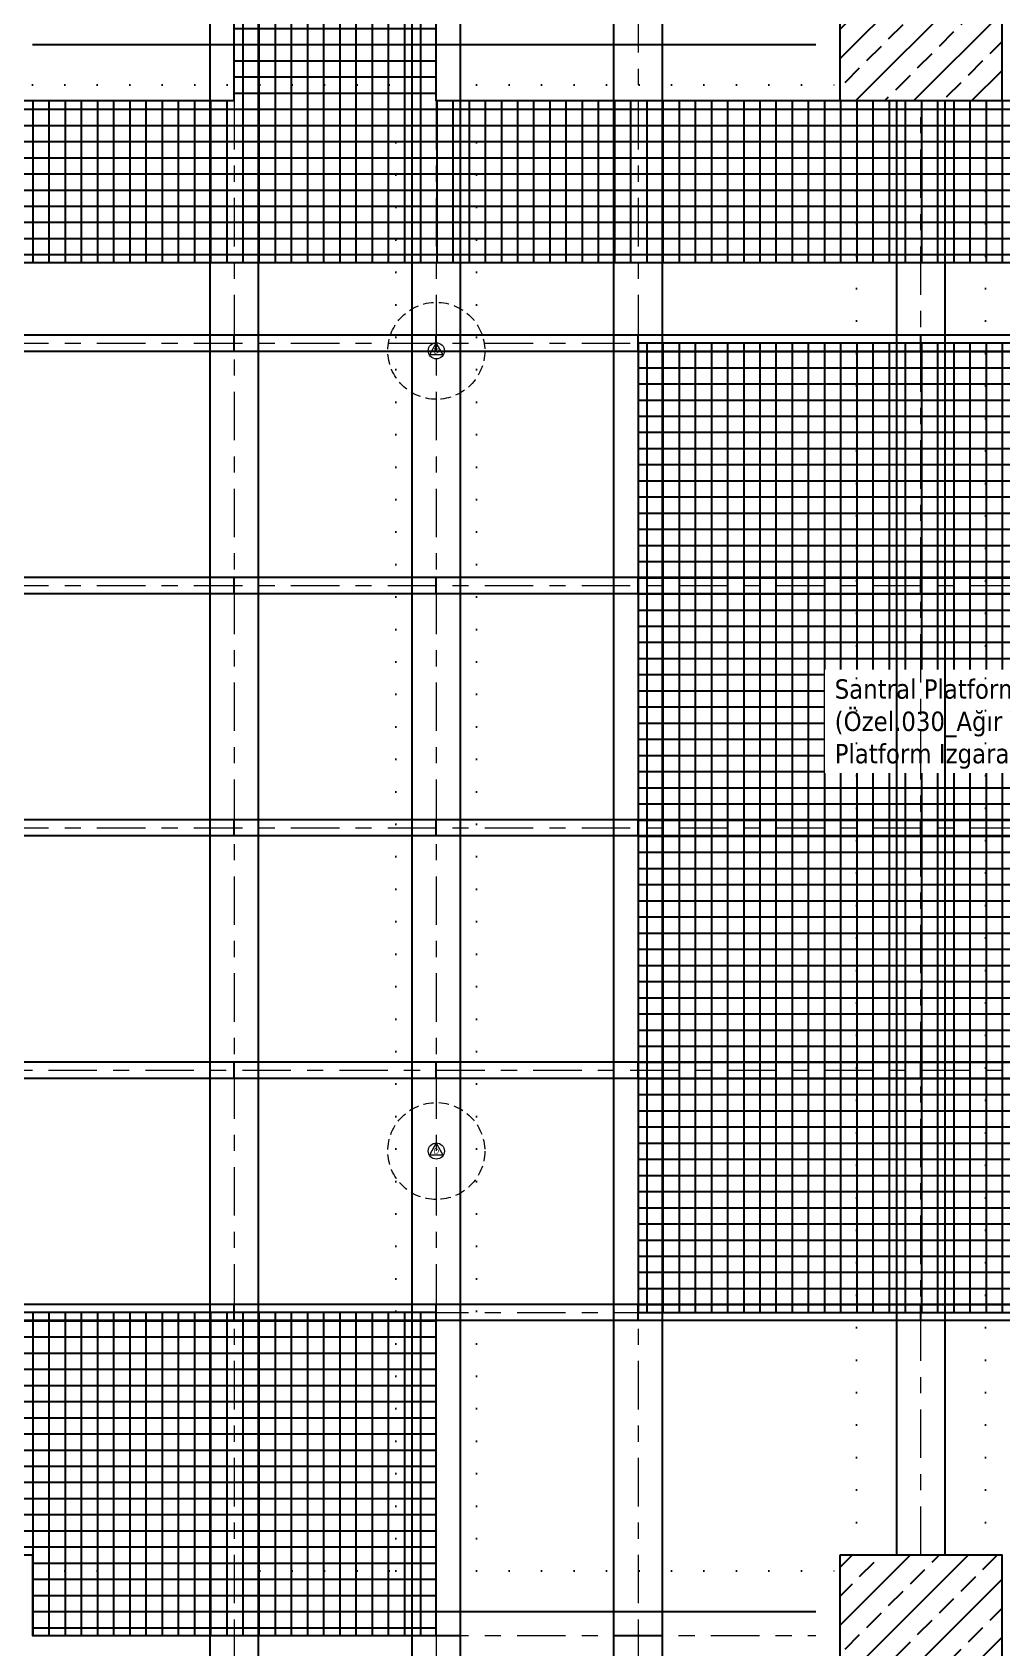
# Model space of a CAD drawing. Header units: centimetres. Extents: x 405564 to 502064, y 46284 to 60634.
# Drawn here: x 448950 to 449550, y 55075 to 56075 of the extents above; entities that cross this region are included whole.
import ezdxf
from ezdxf import colors
from ezdxf.entities.mleader import LeaderData, LeaderLine
from ezdxf.enums import TextEntityAlignment as Align
from ezdxf.math import Vec2, Vec3
from ezdxf.xclip import XClip

# ---------------------------------------------------------------- set-up
doc = ezdxf.new("R2010")
doc.units = ezdxf.units.CM
doc.header["$XCLIPFRAME"] = 0
for name, pattern in [('ACAD_ISO07W100', [3, 0, -3]), ('DOT', [0.25, 0, -0.25]), ('HIDDEN', [9.525, 6.35, -3.175]), ('XKITLINE03', [6, 3, -1, 1, -1])]:
    doc.linetypes.add(name, pattern=pattern)
doc.layers.get('0').update_dxf_attribs({"color": 8, "lineweight": 9})
for name, color, linetype, lineweight in [('0-KRCN-AYDINLATMA-130426', 8, 'Continuous', 9), ('0-KRCN-MİMARİ-220526', 8, 'Continuous', 9), ('OL_Ic', 8, 'Continuous', 9)]:
    doc.layers.add(name, color=color, linetype=linetype, lineweight=lineweight)
for name, color, linetype in [('AS_DOS_TERAS_UST', 8, 'ACAD_ISO07W100'), ('AS_DUV', 8, 'Continuous'), ('AS_PRFL_CELIK', 8, 'Continuous'), ('AS_PRFL_CELIK AKS', 8, 'Continuous'), ('AS_PRFL_CELIK KEDI YOLU', 8, 'Continuous'), ('AS_PRFL_CELIK PLATFORM IZGARA', 8, 'Continuous'), ('AS_PYZ_BINA', 8, 'Continuous'), ('AS_TA_BETONARME', 5, 'Continuous'), ('AS_TA_TARAMA', 8, 'Continuous'), ('AS_YAZI', 8, 'Continuous')]:
    doc.layers.add(name, color=color, linetype=linetype)
doc.styles.add('2', font='arial.ttf', dxfattribs={"width": 0.9, "height": 200})
doc.styles.add('MtXpl_Tahoma', font='tahoma.ttf')
doc.styles.add('Normal_ITL', font='swissi.ttf')
pattern_1 = [(0, (-443149.746, -16832.563), (0, 10), []), (90, (-443149.746, -16832.563), (-10, 6e-16), [])]
pattern_2 = [(225, (17560.68, -7819.299), (17.96051, -17.96051), []), (225, (17542.72, -7819.299), (17.96051, -17.96051), [12.7, -6.35])]

# ---------------------------------------------------------------- blocks, each defined once
blk = doc.blocks.new('KD')
at = {"layer": '0-KRCN-AYDINLATMA-130426'}
for p, q in [((0, 5), (-4.3, -2.5)), ((4.3, -2.5), (0, 5)), ((4.3, -2.5), (-4.3, -2.5))]:
    blk.add_line(p, q, dxfattribs=at)
at = {"layer": '0-KRCN-AYDINLATMA-130426', "linetype": 'HIDDEN'}
blk.add_circle((0, 0), 30, dxfattribs=at)
at = {"layer": '0-KRCN-AYDINLATMA-130426'}
blk.add_circle((0, 0), 5, dxfattribs=at)
at = {"layer": '0-KRCN-AYDINLATMA-130426', "style": '2'}
blk.add_text('D', height=3.36, dxfattribs=at).set_placement((0, 0), align=Align.MIDDLE_CENTER)
blk = doc.blocks.new('G$C27E741DA')
at = {"layer": '0-KRCN-AYDINLATMA-130426'}
for p in [(11135.7, 8743.9), (11135.7, 8248.5)]:
    blk.add_blockref('KD', p, dxfattribs=at)
blk = doc.blocks.new('PLATFORM IZGARASI VE KEDI YOLU YERLESIMI')
at = {"layer": 'AS_PRFL_CELIK KEDI YOLU', "transparency": 33554687}
h = blk.add_hatch(dxfattribs=at)
h.set_pattern_fill('_USER', color=15, scale=10, double=1, pattern_type=0)
h.set_pattern_definition(pattern_1)
h.paths.add_polyline_path([(7550, -2400), (7500, -2400), (7500, -2300), (7550, -2300), (7550, -1900), (7975, -1900), (7975, -2175), (8100, -2175), (8100, -1900), (8100, -1800), (8100, -1250), (7975, -1250), (7975, -1800), (7125, -1800), (7125, -950), (7250, -950), (7250, -750), (7125, -750), (7125, -800), (6050, -800), (6050, -750), (5924.6, -750), (5924.6, -800), (3050, -800), (3050, -550), (2925, -550), (2925, -800), (1975, -800), (1975, -550), (1850, -550), (1850, -800), (1125, -800), (1125, -900), (1250, -900), (1250, -950), (1375, -950), (1375, -900), (6950, -900), (6950, -1250), (6775, -1250), (6775, -1400), (6950, -1400), (6950, -1700), (7000, -1700), (7000, -1800), (3900, -1800), (3900, -1700), (3950, -1700), (3950, -1550), (3775, -1550), (3775, -1800), (615, -1800), (615, -1900), (1190, -1900), (1190, -1940), (1290, -1940), (1290, -1900), (2450, -1900), (2450, -2175), (1725, -2175), (1725, -2700), (1550, -2700), (1550, -2850), (1850, -2850), (1850, -2275), (2575, -2275), (2575, -1900), (3350, -1900), (3350, -2300), (3400, -2300), (3400, -2400), (3350, -2400), (3350, -3300), (3400, -3300), (3400, -3400), (3350, -3400), (3350, -3556.2), (3525, -3556.2), (3525, -3000), (3650, -3000), (3650, -2850), (3525, -2850), (3525, -1900), (4850, -1900), (4850, -2350), (4725, -2350), (4725, -2545), (4850, -2545), (4850, -2850), (4975, -2850), (4975, -1900), (7375, -1900), (7375, -2350), (7000, -2350), (7000, -2400), (6950, -2400), (6950, -3000), (6775, -3000), (6775, -2850), (6650, -2850), (6650, -3000), (6650, -3150), (6950, -3150), (6950, -3300), (7000, -3300), (7000, -3400), (6950, -3400), (6950, -4337.5), (6525, -4337.5), (6525, -4493.7), (7125, -4493.7), (7125, -3712.5), (7250, -3712.5), (7250, -3556.2), (7125, -3556.2), (7125, -2550), (7375, -2550), (7375, -2700), (7975, -2700), (7975, -3000), (8100, -3000), (8100, -2550), (7550, -2550)])
at = {"layer": 'AS_PRFL_CELIK PLATFORM IZGARA', "transparency": 33554687}
h = blk.add_hatch(dxfattribs=at)
h.set_pattern_fill('_USER', color=256, scale=10, double=1, pattern_type=0)
h.set_pattern_definition(pattern_1)
h.paths.add_polyline_path([(5750, -950), (4975, -950), (4975, -1550), (5575, -1550), (5575, -1750), (5700, -1750), (5700, -1700), (5800, -1700), (5800, -1750), (6050, -1750), (6050, -1550), (5750, -1550)])
h = blk.add_hatch(dxfattribs=at)
h.set_pattern_fill('_USER', color=256, scale=10, double=1, pattern_type=0)
h.set_pattern_definition(pattern_1)
h.paths.add_polyline_path([(6775, -950), (6175, -950), (6175, -1550), (6775, -1550)])
at = {"layer": 'AS_PRFL_CELIK KEDI YOLU', "color": 4}
for points in [[(7500, -2400), (7500, -2300), (7550, -2300), (7550, -1900), (7975, -1900), (7975, -2175), (8100, -2175), (8100, -1900), (8100, -1800), (8100, -1250), (7975, -1250), (7975, -1800), (7125, -1800), (7125, -950), (7250, -950), (7250, -750), (7125, -750), (7125, -800), (6050, -800), (6050, -750), (5924.6, -750), (5924.6, -800), (3050, -800)], [(1375, -900), (6950, -900), (6950, -1250), (6775, -1250), (6775, -1400), (6950, -1400), (6950, -1700), (7000, -1700), (7000, -1800), (3900, -1800), (3900, -1700), (3950, -1700), (3950, -1550), (3775, -1550), (3775, -1800), (615, -1800)]]:
    blk.add_lwpolyline(points, dxfattribs=at)
at = {"layer": 'AS_PRFL_CELIK PLATFORM IZGARA'}
for points in [[(5575, -1750), (5700, -1750), (5700, -1700), (5800, -1700), (5800, -1750), (6050, -1750), (6050, -1550), (5750, -1550), (5750, -950), (4975, -950), (4975, -1550), (5575, -1550)], [(6175, -1550), (6775, -1550), (6775, -950), (6175, -950)]]:
    blk.add_lwpolyline(points, close=True, dxfattribs=at)
at = {"layer": 'AS_YAZI', "insert": (6296.6, -1158), "char_height": 12, "width": 141.875, "attachment_point": 1, "style": 'MtXpl_Tahoma', "bg_fill": 3, "box_fill_scale": 1.5, "bg_fill_color": 256, "bg_fill_transparency": 0}
blk.add_mtext('{\\fTahoma|b0|i0|c162|p34;Santral Platformu (Özel.030_Ağır Yük Platform Izgarası)}', dxfattribs=at)
blk = doc.blocks.new('A$C48c69b65')
at = {"layer": 'AS_PRFL_CELIK'}
for p, q in [((5910, -1750), (5910, -140)), ((5940, -1750), (5940, -140)), ((6035, -1750), (6035, -140)), ((6065, -1750), (6065, -140)), ((6160, -1750), (6160, -140)), ((6190, -1750), (6190, -140)), ((5800, -765), (6285, -765)), ((6335, -1700), (6335, -800)), ((6365, -1700), (6365, -800)), ((7535, -945), (260, -945)), ((5925, -955), (5925, -945)), ((6050, -955), (6050, -945)), ((6175, -955), (6175, -945)), ((6350, -955), (6350, -945)), ((7535, -955), (260, -955)), ((7535, -1095), (260, -1095)), ((5925, -1105), (5925, -1095)), ((6050, -1105), (6050, -1095)), ((6175, -1105), (6175, -1095)), ((6350, -1105), (6350, -1095)), ((7535, -1105), (260, -1105)), ((7535, -1245), (260, -1245)), ((5925, -1255), (5925, -1245)), ((6050, -1255), (6050, -1245)), ((6175, -1255), (6175, -1245)), ((6350, -1255), (6350, -1245)), ((7535, -1255), (260, -1255)), ((7535, -1395), (1600, -1395)), ((5925, -1405), (5925, -1395)), ((6050, -1405), (6050, -1395)), ((6175, -1405), (6175, -1395)), ((6350, -1405), (6350, -1395)), ((1600, -1405), (7535, -1405)), ((7535, -1545), (1600, -1545)), ((5925, -1555), (5925, -1545)), ((6050, -1555), (6050, -1545)), ((6175, -1555), (6175, -1545)), ((6350, -1555), (6350, -1545)), ((7535, -1555), (1600, -1555)), ((5800, -1735), (6285, -1735)), ((5910, -2350), (5910, -1750)), ((5910, -1750), (5940, -1750)), ((5910, -1750), (5940, -1750)), ((5940, -2350), (5940, -1750)), ((6035, -2350), (6035, -1750)), ((6035, -1750), (6065, -1750)), ((6035, -1750), (6065, -1750)), ((6065, -2350), (6065, -1750)), ((6160, -2350), (6160, -1750)), ((6160, -1750), (6190, -1750)), ((6160, -1750), (6190, -1750)), ((6190, -2350), (6190, -1750))]:
    blk.add_line(p, q, dxfattribs=at)
at = {"layer": 'AS_PRFL_CELIK AKS', "linetype": 'XKITLINE03', "lineweight": 0, "ltscale": 10}
for p, q in [((5925, -140), (5925, -1750)), ((6050, -140), (6050, -1750)), ((6175, -140), (6175, -1750)), ((6350, -1700), (6350, -800)), ((260, -950), (7535, -950)), ((260, -1100), (7535, -1100)), ((260, -1250), (7535, -1250)), ((1550, -1400), (7535, -1400)), ((1600, -1550), (7535, -1550)), ((5800, -1750), (6285, -1750)), ((5925, -1750), (5925, -2350)), ((6050, -1750), (6050, -2350)), ((6175, -1750), (6175, -2350))]:
    blk.add_line(p, q, dxfattribs=at)
blk = doc.blocks.new('A$Ca63a641c')
at = {"layer": 'AS_PYZ_BINA'}
ml = blk.add_multileader_mtext('Standard', dxfattribs=at)
ml.set_content('EST boyalı panel çit ve panel çit kapı (AS 51.101)', color=256, style='Normal_ITL')
ml.set_leader_properties()
ml.build(insert=Vec2(0, 0))
ml.multileader.update_dxf_attribs({"dogleg_length": 0.379, "arrow_head_size": 17, "scale": 75})
ctx = ml.context
ctx.base_point, ctx.scale, ctx.char_height, ctx.arrow_head_size, ctx.landing_gap_size, ctx.plane_origin = Vec3(140.5, 464.3), 75, 20, 17, 14.2, Vec3(92.5, 620.1)
notes = []
notes.append((ctx, [(0, (1, 1, 0), (112.1, 464.3), (1, 0), 28.4, [(0, [(68.5, 410)], 0, [])])]))
ctx.mtext.insert, ctx.mtext.width, ctx.mtext.flow_direction = Vec3(154.7, 477.5), 604.563, 5
for ctx, leaders in notes:
    for number, flags, end, landing, length, lines in leaders:
        leader = LeaderData()
        leader.index, (leader.has_last_leader_line, leader.has_dogleg_vector, leader.attachment_direction) = number, flags
        leader.last_leader_point, leader.dogleg_vector, leader.dogleg_length = Vec3(end), Vec3(landing), length
        for number, points, colour, breaks in lines:
            line = LeaderLine()
            line.index, line.vertices, line.color, line.breaks = number, Vec3.list(points), colors.encode_raw_color(colour), breaks
            leader.lines.append(line)
        ctx.leaders.append(leader)
blk = doc.blocks.new('A$C85dec720')
at = {"layer": 'OL_Ic'}
blk.add_blockref('A$Ca63a641c', (5315.08, 5344.25, 28.4), dxfattribs=at)
blk = doc.blocks.new('A$C6A10300A')
at = {"layer": 'AS_DUV'}
ref = blk.add_blockref('A$C85dec720', (28900.96, -17748.98), dxfattribs=dict(at, rotation=105.0255580063709))
XClip(ref).set_block_clipping_path([(6220.3367769278, 6783.7313721173), (4126.4071464743, -1017.0000000052), (7354.8298234051, -1883.5969356479), (9448.7594538586, 5917.1344364745)])
at = {"layer": 'AS_PRFL_CELIK'}
blk.add_blockref('PLATFORM IZGARASI VE KEDI YOLU YERLESIMI', (5085.68, -3801.45), dxfattribs=at)
at = {"layer": 'AS_TA_TARAMA'}
h = blk.add_hatch(dxfattribs=at)
h.set_pattern_fill('ANSI33', color=256, scale=4, angle=180)
h.set_pattern_definition(pattern_2)
h.paths.add_polyline_path([(11385.68, -4501.45), (11485.68, -4501.45), (11485.68, -4601.45), (11385.68, -4601.45)])
h = blk.add_hatch(dxfattribs=at)
h.set_pattern_fill('ANSI33', color=256, scale=4, angle=180)
h.set_pattern_definition(pattern_2)
h.paths.add_polyline_path([(11385.68, -5501.45), (11485.68, -5501.45), (11485.68, -5601.45), (11385.68, -5601.45)])
at = {"layer": 'AS_DOS_TERAS_UST', "linetype": 'DOT', "ltscale": 80}
for p, q in [((10885.68, -4591.45), (11110.68, -4591.45)), ((11110.68, -5511.45), (11110.68, -4591.45)), ((11160.68, -4591.45), (11385.68, -4591.45)), ((11160.68, -5511.45), (11160.68, -4591.45)), ((11395.68, -5501.45), (11395.68, -4601.45)), ((11475.68, -5501.45), (11475.68, -4601.45)), ((10885.68, -5511.45), (11110.68, -5511.45)), ((11160.68, -5511.45), (11385.68, -5511.45))]:
    blk.add_line(p, q, dxfattribs=at)
at = {"layer": 'AS_TA_BETONARME'}
for points in [[(11385.68, -4501.45), (11485.68, -4501.45), (11485.68, -4601.45), (11385.68, -4601.45)], [(11385.68, -5501.45), (11485.68, -5501.45), (11485.68, -5601.45), (11385.68, -5601.45)]]:
    blk.add_lwpolyline(points, close=True, dxfattribs=at)
blk.add_blockref('A$C48c69b65', (5085.68, -3801.45))

msp = doc.modelspace()

# ---------------------------------------------------------------- block references
at = {"layer": '0-KRCN-AYDINLATMA-130426'}
msp.add_blockref('G$C27E741DA', (438064.1, 47134), dxfattribs=at)

# ---------------------------------------------------------------- next in the draw order: block references
at = {"layer": '0-KRCN-MİMARİ-220526'}
msp.add_blockref('A$C6A10300A', (438064.1, 60634), dxfattribs=at)

doc.saveas('drawing.dxf')
